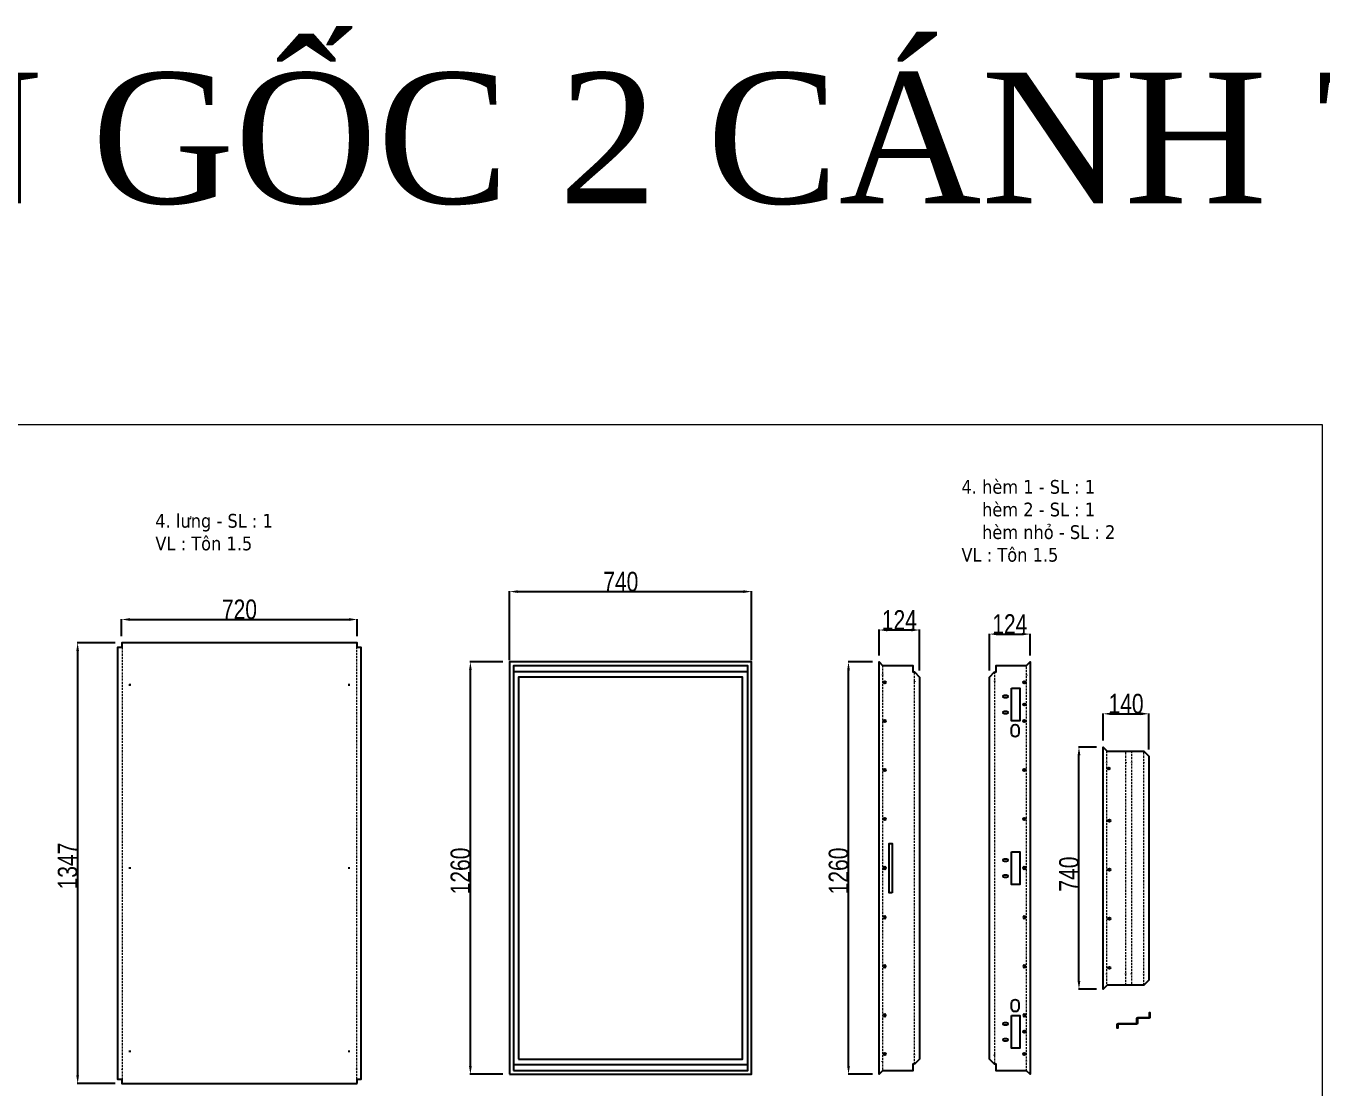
# Model space of a CAD drawing. Header units: inches. Extents: x 21 to 136330, y 8 to 58290.
# Drawn here: x 10250 to 14211, y 33652 to 36897 of the extents above; entities that cross this region are included whole.
import ezdxf
from ezdxf.enums import TextEntityAlignment as Align

# ---------------------------------------------------------------- set-up
doc = ezdxf.new("R2010")
doc.units = ezdxf.units.IN
doc.header["$MEASUREMENT"] = 0
doc.linetypes.add('HIDDEN', pattern=[9.525, 6.35, -3.175])
doc.layers.add('0 TĂNG CỨNG', color=7, linetype='Continuous', lineweight=15)
doc.layers.add('@.0.DM. NÉT ĐỨT', color=8, linetype='HIDDEN', lineweight=9)
doc.layers.add('1-EMC-ACESS', color=4, linetype='Continuous')
doc.layers.add('@.0.DM. NÉT CHÍNH', color=7, linetype='Continuous')
doc.layers.add('@.DM. KÍCH THƯỚC', color=8, linetype='Continuous', transparency=0.2)
doc.layers.add('@.DM. KÍCH THƯỚC @ 1', color=8, linetype='Continuous', transparency=0.2)
doc.styles.add('ARIAL', font='arial.ttf')
doc.styles.add('Note Text (ISO)', font='tahoma.ttf')
doc.styles.add('roman', font='roman.shx', dxfattribs={"width": 0.8})
doc.styles.add('Tahoma (Input Text)', font='tahoma.ttf')
doc.dimstyles.new('Kích thước Duy Mạnh', dxfattribs={"dimtxt": 30, "dimasz": 25, "dimexe": 1.25, "dimexo": 20, "dimtad": 1, "dimdec": 1, "dimtxsty": 'roman', "dimcen": 2.5, "dimclrd": 8, "dimclre": 8, "dimclrt": 2, "dimadec": 0, "dimazin": 0, "dimtfac": 1, "dimtdec": 1, "dimtix": 1, "dimtmove": 0, "dimatfit": 3, "dimfxl": 1, "dimtfillclr": 1, "dimarcsym": 0})

# ---------------------------------------------------------------- blocks, each defined once
blk = doc.blocks.new('*D500')
at = {"layer": '@.DM. KÍCH THƯỚC', "color": 8, "lineweight": -2, "transparency": 16777216}
for p, q in [((10522.3, 35012.2), (10406.5, 35012.2)), ((10522.3, 33665.2), (10406.5, 33665.2))]:
    blk.add_line(p, q, dxfattribs=at)
at = {"layer": '@.DM. KÍCH THƯỚC', "lineweight": -2, "transparency": 16777216}
blk.add_line((10407.8, 34987.2), (10407.8, 33690.2), dxfattribs=at)
at = {"layer": '@.DM. KÍCH THƯỚC', "transparency": 16777216}
for points in [[(10403.6, 34987.2), (10411.9, 34987.2), (10407.8, 35012.2)], [(10403.6, 33690.2), (10411.9, 33690.2), (10407.8, 33665.2)]]:
    blk.add_solid(points, dxfattribs=at)
at = {"layer": 'Defpoints', "color": 0, "transparency": 16777216}
for p in [(10542.3, 35012.2), (10407.8, 33665.2), (10542.3, 33665.2)]:
    blk.add_point(p, dxfattribs=at)
at = {"layer": '@.DM. KÍCH THƯỚC', "color": 2, "transparency": 16777216, "insert": (10347.1, 34258.7), "char_height": 60, "attachment_point": 1, "rotation": 90, "style": 'roman'}
blk.add_mtext('1347', dxfattribs=at)
blk = doc.blocks.new('*D501')
at = {"layer": '@.DM. KÍCH THƯỚC', "color": 8, "lineweight": -2, "transparency": 16777216}
for p, q in [((12837.3, 34953.6), (12762.6, 34953.6)), ((12837.3, 33693.8), (12762.6, 33693.8))]:
    blk.add_line(p, q, dxfattribs=at)
at = {"layer": '@.DM. KÍCH THƯỚC', "lineweight": -2, "transparency": 16777216}
blk.add_line((12763.8, 33718.8), (12763.8, 34928.6), dxfattribs=at)
at = {"layer": '@.DM. KÍCH THƯỚC', "transparency": 16777216}
for points in [[(12759.7, 34928.6), (12768, 34928.6), (12763.8, 34953.6)], [(12759.7, 33718.8), (12768, 33718.8), (12763.8, 33693.8)]]:
    blk.add_solid(points, dxfattribs=at)
at = {"layer": 'Defpoints', "color": 0, "transparency": 16777216}
for p in [(12763.8, 34953.6), (12857.3, 34953.6), (12857.3, 33693.8)]:
    blk.add_point(p, dxfattribs=at)
at = {"layer": '@.DM. KÍCH THƯỚC', "color": 2, "transparency": 16777216, "insert": (12703.2, 34243.7), "char_height": 60, "attachment_point": 1, "rotation": 90, "style": 'roman'}
blk.add_mtext('1260', dxfattribs=at)
blk = doc.blocks.new('*D596')
at = {"layer": '@.DM. KÍCH THƯỚC', "color": 8, "lineweight": -2, "transparency": 16777216}
for p, q in [((13522.1, 34693.6), (13467, 34693.6)), ((13522.1, 33953.8), (13467, 33953.8))]:
    blk.add_line(p, q, dxfattribs=at)
at = {"layer": '@.DM. KÍCH THƯỚC', "lineweight": -2, "transparency": 16777216}
blk.add_line((13468.2, 33978.8), (13468.2, 34668.6), dxfattribs=at)
at = {"layer": '@.DM. KÍCH THƯỚC', "transparency": 16777216}
for points in [[(13464.1, 34668.6), (13472.4, 34668.6), (13468.2, 34693.6)], [(13464.1, 33978.8), (13472.4, 33978.8), (13468.2, 33953.8)]]:
    blk.add_solid(points, dxfattribs=at)
at = {"layer": 'Defpoints', "color": 0, "transparency": 16777216}
for p in [(13468.2, 34693.6), (13542.1, 34693.6), (13542.1, 33953.8)]:
    blk.add_point(p, dxfattribs=at)
at = {"layer": '@.DM. KÍCH THƯỚC', "color": 2, "transparency": 16777216, "insert": (13407.6, 34252), "char_height": 60, "attachment_point": 1, "rotation": 90, "style": 'roman'}
blk.add_mtext('740', dxfattribs=at)
blk = doc.blocks.new('*U247')
at = {"layer": '@.0.DM. NÉT CHÍNH', "color": 0}
blk.add_circle((0, 0), 3.5, dxfattribs=at)
blk = doc.blocks.new('*U248')
at = {"layer": '@.0.DM. NÉT CHÍNH', "color": 0, "linetype": 'ByBlock', "lineweight": -2, "transparency": 16777216}
for p in [(0, 450), (0, 300), (0, 150), (0, 0)]:
    blk.add_blockref('*U247', p, dxfattribs=at)
blk = doc.blocks.new('*U249')
at = {"layer": '@.0.DM. NÉT CHÍNH', "color": 0}
blk.add_circle((0, 0), 3.5, dxfattribs=at)
blk = doc.blocks.new('*U250')
at = {"layer": '@.0.DM. NÉT CHÍNH', "color": 0, "linetype": 'ByBlock', "lineweight": -2, "transparency": 16777216}
for p in [(0, 450), (0, 300), (0, 150), (0, 0)]:
    blk.add_blockref('*U249', p, dxfattribs=at)
blk = doc.blocks.new('*U258')
at = {"layer": '@.0.DM. NÉT CHÍNH', "color": 0}
blk.add_circle((0, 0), 3.5, dxfattribs=at)
blk = doc.blocks.new('*U259')
at = {"layer": '@.0.DM. NÉT CHÍNH', "color": 0, "linetype": 'ByBlock', "lineweight": -2, "transparency": 16777216}
for p in [(0, 450), (0, 300), (0, 150), (0, 0)]:
    blk.add_blockref('*U258', p, dxfattribs=at)
blk = doc.blocks.new('*U260')
at = {"layer": '@.0.DM. NÉT CHÍNH', "color": 0}
blk.add_circle((0, 0), 3.5, dxfattribs=at)
blk = doc.blocks.new('*U261')
at = {"layer": '@.0.DM. NÉT CHÍNH', "color": 0, "linetype": 'ByBlock', "lineweight": -2, "transparency": 16777216}
for p in [(0, 450), (0, 300), (0, 150), (0, 0)]:
    blk.add_blockref('*U260', p, dxfattribs=at)
blk = doc.blocks.new('*U262')
at = {"layer": '@.0.DM. NÉT CHÍNH', "color": 0}
blk.add_circle((0, 0), 3.5, dxfattribs=at)
blk = doc.blocks.new('*U263')
at = {"layer": '@.0.DM. NÉT CHÍNH', "color": 0, "linetype": 'ByBlock', "lineweight": -2, "transparency": 16777216}
for p in [(0, 450), (0, 300), (0, 150), (0, 0)]:
    blk.add_blockref('*U262', p, dxfattribs=at)
blk = doc.blocks.new('*D607')
at = {"layer": '@.DM. KÍCH THƯỚC', "color": 8, "lineweight": -2, "transparency": 16777216}
for p, q in [((12857.3, 34973.6), (12857.3, 35052.6)), ((12981.1, 34927.7), (12981.1, 35052.6))]:
    blk.add_line(p, q, dxfattribs=at)
at = {"layer": '@.DM. KÍCH THƯỚC', "lineweight": -2, "transparency": 16777216}
blk.add_line((12956.1, 35051.3), (12882.3, 35051.3), dxfattribs=at)
at = {"layer": '@.DM. KÍCH THƯỚC', "transparency": 16777216}
for points in [[(12882.3, 35055.5), (12882.3, 35047.2), (12857.3, 35051.3)], [(12956.1, 35055.5), (12956.1, 35047.2), (12981.1, 35051.3)]]:
    blk.add_solid(points, dxfattribs=at)
at = {"layer": 'Defpoints', "color": 0, "transparency": 16777216}
for p in [(12857.3, 35051.3), (12857.3, 34953.6), (12981.1, 34907.7)]:
    blk.add_point(p, dxfattribs=at)
at = {"layer": '@.DM. KÍCH THƯỚC', "color": 2, "transparency": 16777216, "insert": (12919.2, 35082), "char_height": 60, "attachment_point": 5, "style": 'roman'}
blk.add_mtext('124', dxfattribs=at)
blk = doc.blocks.new('*D608')
at = {"layer": '@.DM. KÍCH THƯỚC', "color": 8, "lineweight": -2, "transparency": 16777216}
for p, q in [((13194.8, 34927.7), (13194.8, 35040.1)), ((13318.6, 34973.6), (13318.6, 35040.1))]:
    blk.add_line(p, q, dxfattribs=at)
at = {"layer": '@.DM. KÍCH THƯỚC', "lineweight": -2, "transparency": 16777216}
blk.add_line((13219.8, 35038.9), (13293.6, 35038.9), dxfattribs=at)
at = {"layer": '@.DM. KÍCH THƯỚC', "transparency": 16777216}
for points in [[(13219.8, 35043), (13219.8, 35034.7), (13194.8, 35038.9)], [(13293.6, 35043), (13293.6, 35034.7), (13318.6, 35038.9)]]:
    blk.add_solid(points, dxfattribs=at)
at = {"layer": 'Defpoints', "color": 0, "transparency": 16777216}
for p in [(13318.6, 35038.9), (13318.6, 34953.6), (13194.8, 34907.7)]:
    blk.add_point(p, dxfattribs=at)
at = {"layer": '@.DM. KÍCH THƯỚC', "color": 2, "transparency": 16777216, "insert": (13256.7, 35069.5), "char_height": 60, "attachment_point": 5, "style": 'roman'}
blk.add_mtext('124', dxfattribs=at)
blk = doc.blocks.new('*D609')
at = {"layer": '@.DM. KÍCH THƯỚC', "color": 8, "lineweight": -2, "transparency": 16777216}
for p, q in [((13542.1, 34713.6), (13542.1, 34796.6)), ((13682.1, 34686.2), (13682.1, 34796.6))]:
    blk.add_line(p, q, dxfattribs=at)
at = {"layer": '@.DM. KÍCH THƯỚC', "lineweight": -2, "transparency": 16777216}
blk.add_line((13567.1, 34795.3), (13657.1, 34795.3), dxfattribs=at)
at = {"layer": '@.DM. KÍCH THƯỚC', "transparency": 16777216}
for points in [[(13567.1, 34799.5), (13567.1, 34791.1), (13542.1, 34795.3)], [(13657.1, 34799.5), (13657.1, 34791.1), (13682.1, 34795.3)]]:
    blk.add_solid(points, dxfattribs=at)
at = {"layer": 'Defpoints', "color": 0, "transparency": 16777216}
for p in [(13682.1, 34795.3), (13542.1, 34693.6), (13682.1, 34666.2)]:
    blk.add_point(p, dxfattribs=at)
at = {"layer": '@.DM. KÍCH THƯỚC', "color": 2, "transparency": 16777216, "insert": (13612.1, 34825.9), "char_height": 60, "attachment_point": 5, "style": 'roman'}
blk.add_mtext('140', dxfattribs=at)
blk = doc.blocks.new('*D615')
at = {"layer": '@.DM. KÍCH THƯỚC', "color": 8, "lineweight": -2, "transparency": 16777216}
for p, q in [((11707.7, 34953.7), (11606.9, 34953.7)), ((11707.7, 33693.8), (11606.9, 33693.8))]:
    blk.add_line(p, q, dxfattribs=at)
at = {"layer": '@.DM. KÍCH THƯỚC', "lineweight": -2, "transparency": 16777216}
blk.add_line((11608.1, 33718.8), (11608.1, 34928.7), dxfattribs=at)
at = {"layer": '@.DM. KÍCH THƯỚC', "transparency": 16777216}
for points in [[(11603.9, 34928.7), (11612.3, 34928.7), (11608.1, 34953.7)], [(11603.9, 33718.8), (11612.3, 33718.8), (11608.1, 33693.8)]]:
    blk.add_solid(points, dxfattribs=at)
at = {"layer": 'Defpoints', "color": 0, "transparency": 16777216}
for p in [(11608.1, 34953.7), (11727.7, 34953.7), (11727.7, 33693.8)]:
    blk.add_point(p, dxfattribs=at)
at = {"layer": '@.DM. KÍCH THƯỚC', "color": 2, "transparency": 16777216, "insert": (11547.5, 34243.7), "char_height": 60, "attachment_point": 1, "rotation": 90, "style": 'roman'}
blk.add_mtext('1260', dxfattribs=at)
blk = doc.blocks.new('*D616')
at = {"layer": '@.DM. KÍCH THƯỚC', "color": 8, "lineweight": -2, "transparency": 16777216}
for p, q in [((11727.8, 34958.7), (11727.8, 35169.9)), ((12467.6, 34958.7), (12467.6, 35169.9))]:
    blk.add_line(p, q, dxfattribs=at)
at = {"layer": '@.DM. KÍCH THƯỚC', "lineweight": -2, "transparency": 16777216}
blk.add_line((11752.8, 35168.7), (12442.6, 35168.7), dxfattribs=at)
at = {"layer": '@.DM. KÍCH THƯỚC', "transparency": 16777216}
for points in [[(11752.8, 35172.8), (11752.8, 35164.5), (11727.8, 35168.7)], [(12442.6, 35172.8), (12442.6, 35164.5), (12467.6, 35168.7)]]:
    blk.add_solid(points, dxfattribs=at)
at = {"layer": 'Defpoints', "color": 0, "transparency": 16777216}
for p in [(12467.6, 35168.7), (11727.8, 34938.7), (12467.6, 34938.7)]:
    blk.add_point(p, dxfattribs=at)
at = {"layer": '@.DM. KÍCH THƯỚC', "color": 2, "transparency": 16777216, "insert": (12014.3, 35229.3), "char_height": 60, "attachment_point": 1, "style": 'roman'}
blk.add_mtext('740', dxfattribs=at)
blk = doc.blocks.new('*D617')
at = {"layer": '@.DM. KÍCH THƯỚC', "color": 8, "lineweight": -2, "transparency": 16777216}
for p, q in [((10542.3, 35032.2), (10542.3, 35084.7)), ((11262.3, 35032.2), (11262.3, 35084.7))]:
    blk.add_line(p, q, dxfattribs=at)
at = {"layer": '@.DM. KÍCH THƯỚC', "lineweight": -2, "transparency": 16777216}
blk.add_line((10567.3, 35083.5), (11237.3, 35083.5), dxfattribs=at)
at = {"layer": '@.DM. KÍCH THƯỚC', "transparency": 16777216}
for points in [[(10567.3, 35087.7), (10567.3, 35079.3), (10542.3, 35083.5)], [(11237.3, 35087.7), (11237.3, 35079.3), (11262.3, 35083.5)]]:
    blk.add_solid(points, dxfattribs=at)
at = {"layer": 'Defpoints', "color": 0, "transparency": 16777216}
for p in [(11262.3, 35083.5), (10542.3, 35012.2), (11262.3, 35012.2)]:
    blk.add_point(p, dxfattribs=at)
at = {"layer": '@.DM. KÍCH THƯỚC', "color": 2, "transparency": 16777216, "insert": (10902.3, 35114.1), "char_height": 60, "attachment_point": 5, "style": 'roman'}
blk.add_mtext('720', dxfattribs=at)
blk = doc.blocks.new('KHUNG KT1')
at = {"color": 7}
blk.add_lwpolyline([(0, 0), (7128, 0), (7128, -5040), (0, -5040)], close=True, dxfattribs=at)
at = {"color": 1, "style": 'Tahoma (Input Text)', "flags": 8}
for tag, p in [('#01', (328.9, -4851.1)), ('#03', (1514.7, -4846.3)), ('#05', (2819, -4851.1)), ('#07', (4424, -4851.1)), ('#09', (5172.9, -4851.1)), ('#02', (189.8, -4995.1)), ('#04', (1755.3, -4995.1)), ('#06', (2727.8, -4995.1)), ('#08', (4382.7, -4995.1)), ('#10', (5172.9, -4995.1))]:
    blk.add_attdef(tag, p, '', height=60, dxfattribs=at)
blk.add_attdef('#11', text='', height=60, dxfattribs=at).set_placement((6996, -4961.6), align=Align.CENTER)
at = {"layer": '0 TĂNG CỨNG', "color": 1, "style": 'ARIAL'}
blk.add_attdef('#12', (852.8, -4987.6), '', height=60, dxfattribs=at)

msp = doc.modelspace()

# ---------------------------------------------------------------- linework, layer by layer
at = {"layer": '@.0.DM. NÉT CHÍNH'}
for p, q in [((10542.4078, 34998.2178), (10543.6112, 34998.2178)), ((11262.2882, 34998.2178), (11261.0848, 34998.2178)), ((13606.7404, 33848.5156), (13606.7404, 33848.5863)), ((10542.4078, 33679.2178), (10543.6112, 33679.2178)), ((11262.2882, 33679.2178), (11261.0848, 33679.2178))]:
    msp.add_line(p, q, dxfattribs=at)
at = {"layer": '@.0.DM. NÉT CHÍNH', "color": 1}
for p, q in [((12868.0175, 34915.2197), (12868.0175, 34913.7197)), ((13307.8628, 34913.9974), (13307.8628, 34912.4974)), ((10569.848, 34883.7178), (10564.848, 34883.7178)), ((10567.348, 34881.2178), (10567.348, 34886.2178)), ((11239.848, 34883.7178), (11234.848, 34883.7178)), ((11237.348, 34881.2178), (11237.348, 34886.2178)), ((12965.4104, 34894.8415), (12965.4104, 34893.3415)), ((13210.4699, 34895.751), (13210.4699, 34894.251)), ((13552.7554, 34647.7743), (13552.7554, 34646.2743)), ((13611.6483, 34647.2783), (13611.6483, 34645.7783)), ((13629.0412, 34647.5263), (13629.0412, 34646.0263)), ((13666.4341, 34647.7743), (13666.4341, 34646.2743)), ((10569.848, 34323.7178), (10564.848, 34323.7178)), ((10567.348, 34321.2178), (10567.348, 34326.2178)), ((11239.848, 34323.7178), (11234.848, 34323.7178)), ((11237.348, 34321.2178), (11237.348, 34326.2178)), ((13552.7554, 33999.6613), (13552.7554, 34001.1613)), ((13611.6483, 34000.1573), (13611.6483, 34001.6573)), ((13629.0412, 33999.9093), (13629.0412, 34001.4093)), ((13666.4341, 33999.6613), (13666.4341, 34001.1613)), ((10569.848, 33763.7178), (10564.848, 33763.7178)), ((10567.348, 33761.2178), (10567.348, 33766.2178)), ((11239.848, 33763.7178), (11234.848, 33763.7178)), ((11237.348, 33761.2178), (11237.348, 33766.2178)), ((12965.4104, 33752.5941), (12965.4104, 33754.0941)), ((13210.4699, 33751.6845), (13210.4699, 33753.1845)), ((12868.0175, 33732.2159), (12868.0175, 33733.7159)), ((13307.8628, 33733.4381), (13307.8628, 33734.9381)), ((10543.6515, 33708.1253), (10543.6515, 33709.6253)), ((11261.0445, 33708.9758), (11261.0445, 33710.4758))]:
    msp.add_line(p, q, dxfattribs=at)
at = {"layer": '@.0.DM. NÉT CHÍNH'}
for points in [[(11262.348, 33665.2178), (11262.348, 33679.2178), (11274.7409, 33679.2178), (11274.7409, 34998.2178), (11262.348, 34998.2178), (11262.348, 35012.2178), (10542.348, 35012.2178), (10542.348, 34998.2178), (10529.9551, 34998.2178), (10529.9551, 33679.2178), (10542.348, 33679.2178), (10542.348, 33665.2178)], [(11727.7176, 33693.7178), (12467.7176, 33693.7178), (12467.7176, 34953.6545), (11727.7176, 34953.6545)], [(11739.7176, 33705.7178), (12455.7176, 33705.7178), (12455.7176, 34941.6545), (11739.7176, 34941.6545)], [(12965.6776, 33724.2885), (12960.7139, 33724.2885), (12960.7139, 33704.2178), (12867.7503, 33704.2178), (12857.321, 33693.7885), (12857.321, 34953.6471), (12867.7503, 34943.2178), (12960.7139, 34943.2178), (12960.7139, 34923.1471), (12965.6776, 34923.1471), (12981.1068, 34907.7178), (12981.1068, 33739.7178)], [(13210.2027, 34923.1471), (13215.1664, 34923.1471), (13215.1664, 34943.2178), (13308.13, 34943.2178), (13318.5593, 34953.6471), (13318.5593, 33693.7885), (13308.13, 33704.2178), (13215.1664, 33704.2178), (13215.1664, 33724.2885), (13210.2027, 33724.2885), (13194.7734, 33739.7178), (13194.7734, 34907.7178)], [(11739.7176, 33724.2178), (12455.7176, 33724.2178), (12455.7176, 34923.2178), (11739.7176, 34923.2178)], [(11755.2176, 33739.7178), (12440.2176, 33739.7178), (12440.2176, 34907.7178), (11755.2176, 34907.7178)], [(13682.1306, 34666.2178), (13682.1306, 33981.2178), (13666.7013, 33965.7885), (13613.3448, 33965.7885), (13609.9518, 33965.9178), (13554.1882, 33965.9178), (13542.0589, 33953.7885), (13542.0589, 34693.6471), (13554.1882, 34681.5178), (13609.9518, 34681.5178), (13613.3448, 34681.6471), (13666.7013, 34681.6471)]]:
    msp.add_lwpolyline(points, close=True, dxfattribs=at)
at = {"layer": '@.0.DM. NÉT CHÍNH', "color": 2}
for points in [[(13262.1664, 34873.7178), (13287.1664, 34873.7178), (13287.1664, 34773.7178), (13262.1664, 34773.7178)], [(12897.7139, 34248.7178), (12887.7139, 34248.7178), (12887.7139, 34398.7178), (12897.7139, 34398.7178)], [(13262.1664, 34373.7178), (13287.1664, 34373.7178), (13287.1664, 34273.7178), (13262.1664, 34273.7178)], [(13262.1664, 33873.7178), (13287.1664, 33873.7178), (13287.1664, 33773.7178), (13262.1664, 33773.7178)]]:
    msp.add_lwpolyline(points, close=True, dxfattribs=at)
for points in [[(13246.6664, 34843.9678), (13240.6664, 34843.9678, -1), (13240.6664, 34851.9678), (13246.6664, 34851.9678, -1)], [(13246.6664, 34795.4678), (13240.6664, 34795.4678, -1), (13240.6664, 34803.4678), (13246.6664, 34803.4678, -1)], [(13284.1664, 34751.2178), (13284.1664, 34736.2178, -1), (13262.1664, 34736.2178), (13262.1664, 34751.2178, -1)], [(13246.6664, 34343.9678), (13240.6664, 34343.9678, -1), (13240.6664, 34351.9678), (13246.6664, 34351.9678, -1)], [(13246.6664, 34295.4678), (13240.6664, 34295.4678, -1), (13240.6664, 34303.4678), (13246.6664, 34303.4678, -1)], [(13284.1664, 33911.2178), (13284.1664, 33896.2178, -1), (13262.1664, 33896.2178), (13262.1664, 33911.2178, -1)], [(13246.6664, 33843.9678), (13240.6664, 33843.9678, -1), (13240.6664, 33851.9678), (13246.6664, 33851.9678, -1)], [(13246.6664, 33795.4678), (13240.6664, 33795.4678, -1), (13240.6664, 33803.4678), (13246.6664, 33803.4678, -1)]]:
    msp.add_lwpolyline(points, format="xyb", close=True, dxfattribs=at)
at = {"layer": '@.0.DM. NÉT CHÍNH'}
msp.add_lwpolyline([(13585.2404, 33845.5156, -0.414213562), (13588.2404, 33848.5156), (13643.7404, 33848.5156, 0.414213562), (13645.2404, 33850.0156), (13645.2404, 33864.0156, -0.414213562), (13648.2404, 33867.0156), (13682.2404, 33867.0156, 0.414213562), (13683.7404, 33868.5156), (13683.7404, 33882.5156), (13685.2404, 33882.5156), (13685.2404, 33868.5156, -0.414213562), (13682.2404, 33865.5156), (13648.2404, 33865.5156, 0.414213562), (13646.7404, 33864.0156), (13646.7404, 33850.0156, -0.414213562), (13643.7404, 33847.0156), (13588.2404, 33847.0156, 0.414213562), (13586.7404, 33845.5156), (13586.7404, 33835.0156), (13585.2404, 33835.0156), (13585.2404, 33845.5156), (13585.2404, 33845.5863), (13585.2413, 33845.5863)], format="xyb", dxfattribs=at)
at = {"layer": '@.0.DM. NÉT CHÍNH', "color": 2}
for centre in [(12874.7139, 34891.6471), (13301.1664, 34891.6471), (13301.1664, 34823.7178), (13301.1664, 33823.7178), (12874.7139, 33755.7885), (13301.1664, 33755.7885)]:
    msp.add_circle(centre, 3.5, dxfattribs=at)
at = {"layer": '@.0.DM. NÉT CHÍNH'}
for centre in [(13559.4518, 34628.2178), (12874.7139, 34323.7178), (13301.1664, 34323.7178), (13561.0476, 34019.154)]:
    msp.add_circle(centre, 3.5, dxfattribs=at)
at = {"layer": '@.0.DM. NÉT ĐỨT'}
for p, q in [((10543.6515, 34998.2178), (10543.6515, 33679.2178)), ((11261.0445, 33679.2178), (11261.0445, 34998.2178)), ((12868.0175, 34943.3111), (12868.0175, 33704.1245)), ((13307.8628, 33704.1245), (13307.8628, 34943.3111)), ((12965.4104, 33724.2885), (12965.4104, 34923.1471)), ((13210.4699, 34923.1471), (13210.4699, 33724.2885)), ((13552.7554, 34681.5178), (13552.7554, 33965.9178)), ((13611.6483, 33965.8531), (13611.6483, 34681.5824)), ((13629.0412, 34681.6471), (13629.0412, 33965.7885)), ((13666.4341, 33965.7885), (13666.4341, 34681.6471))]:
    msp.add_line(p, q, dxfattribs=at)

# ---------------------------------------------------------------- block references
at = {"layer": '0 TĂNG CỨNG', "color": 1, "xscale": 0.8792977987369557, "yscale": 0.8792977987369557, "zscale": 0.8792977987369557}
msp.add_blockref('KHUNG KT1', (7943.5463, 35679.6427), dxfattribs=at)
at = {"layer": '@.0.DM. NÉT CHÍNH', "color": 1}
for name, p in [('*U248', (12874.7139, 34323.7178)), ('*U259', (13301.1664, 34323.7178)), ('*U263', (13561.0476, 34019.154))]:
    msp.add_blockref(name, p, dxfattribs=at)
at = {"layer": '@.0.DM. NÉT CHÍNH', "color": 1, "xscale": -1, "rotation": 180}
for name, p in [('*U250', (12874.7139, 34323.7178)), ('*U261', (13301.1664, 34323.7178))]:
    msp.add_blockref(name, p, dxfattribs=at)

# ---------------------------------------------------------------- texts
at = {"layer": '1-EMC-ACESS', "color": 1, "linetype": 'ByBlock', "lineweight": -2, "insert": (11054.8335, 36754.8341), "char_height": 400.0752, "width": 13787.318684, "attachment_point": 2, "style": 'ARIAL'}
msp.add_mtext('{\\fTimes New Roman|b0|i0|c0|p18;\\C2;BẢN VẼ CHUẨN GỐC 2 CÁNH TÔN 1.5}', dxfattribs=at)
at = {"layer": '@.0.DM. NÉT CHÍNH', "color": 2, "char_height": 41.999999, "width": 551.411705, "attachment_point": 1, "line_spacing_factor": 0.987884, "style": 'Note Text (ISO)'}
for s, insert in [('\\fTahoma|b0|i0;4. hèm 1 - SL : 1\\P\\fTahoma|b0|i0;    hèm 2 - SL : 1\\P\\fTahoma|b0|i0;    hèm nhỏ - SL : 2\\P\\fTahoma|b0|i0;VL : Tôn 1.5\\P', (13108.9712, 35509.7549)), ('\\fTahoma|b0|i0;4. lưng - SL : 1\\P\\fTahoma|b0|i0;VL : Tôn 1.5\\P', (10645.2009, 35406.0582))]:
    msp.add_mtext(s, dxfattribs=dict(at, insert=insert))

# ---------------------------------------------------------------- dimensions: what is measured, and where the dimension line sits
at = {"layer": '@.DM. KÍCH THƯỚC @ 1', "color": 0}
for base, p1, p2, angle, picture, middle in [((12467.6469, 35168.6814), (11727.7883, 34938.7178), (12467.6469, 34938.7178), 180, '*D616', (12076.0407, 35168.6814)), ((10407.7587, 33665.2178), (10542.348, 35012.2178), (10542.348, 33665.2178), 90, '*D500', (10407.7587, 34338.7178)), ((11608.1007, 34953.6545), (11727.7176, 33693.7885), (11727.7176, 34953.6545), 90, '*D615', (11608.1007, 34323.7178)), ((12763.8483, 34953.6471), (12857.321, 33693.7885), (12857.321, 34953.6471), 90, '*D501', (12763.8483, 34323.7178)), ((13468.222, 34693.6471), (13542.0589, 33953.7885), (13542.0589, 34693.6471), 270, '*D596', (13468.222, 34313.7189))]:
    dim = msp.add_linear_dim(base=base, p1=p1, p2=p2, angle=angle, dimstyle='Kích thước Duy Mạnh', override={"dimscale": 1, "dimtxt": 60, "dimdec": 0, "dimclrd": 256, "dimtdec": 0, "dimtix": 1, "dimtofl": 0, "dimtmove": 0, "dimatfit": 1}, dxfattribs=at)
    dim.commit()
    dim.dimension.update_dxf_attribs({"geometry": picture, "text_midpoint": middle, "dimtype": 128})
for base, p1, p2, picture, middle in [((11262.348, 35083.4981), (10542.348, 35012.2178), (11262.348, 35012.2178), '*D617', (10902.348, 35114.1231)), ((12857.321, 35051.3328), (12981.1068, 34907.7178), (12857.321, 34953.6471), '*D607', (12919.2139, 35081.9578)), ((13318.5593, 35038.8533), (13194.7734, 34907.7178), (13318.5593, 34953.6471), '*D608', (13256.6664, 35069.4783)), ((13682.1306, 34795.3045), (13542.0589, 34693.6471), (13682.1306, 34666.2178), '*D609', (13612.0948, 34825.9295))]:
    dim = msp.add_linear_dim(base=base, p1=p1, p2=p2, dimstyle='Kích thước Duy Mạnh', override={"dimscale": 1, "dimtxt": 60, "dimdec": 0, "dimclrd": 256, "dimtdec": 0, "dimtix": 1, "dimtofl": 0, "dimtmove": 0, "dimatfit": 1}, dxfattribs=at)
    dim.commit()
    dim.dimension.update_dxf_attribs({"geometry": picture, "text_midpoint": middle})

doc.saveas('drawing.dxf')
